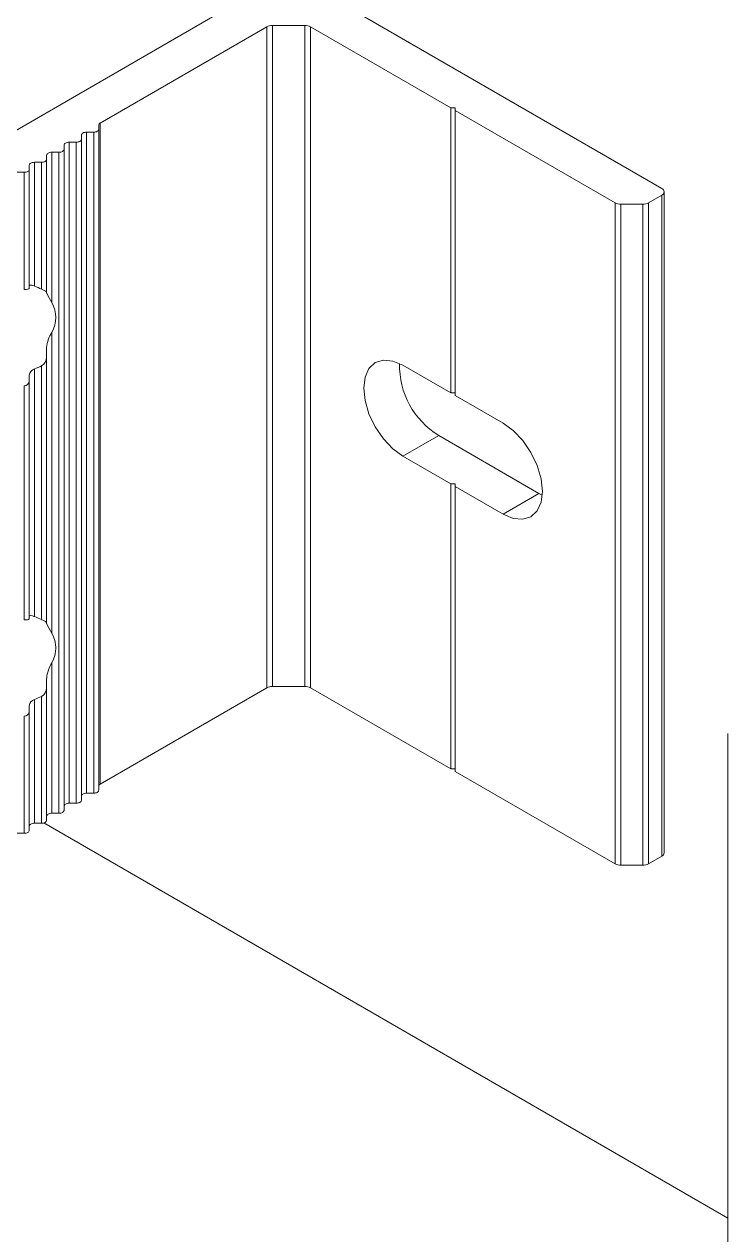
# Model space of a CAD drawing. Header units: millimetres. Extents: x 39 to 459, y 26 to 647.
# Drawn here: x 65.11 to 66.154, y 224.881 to 226.676 of the extents above; entities that cross this region are included whole.
import ezdxf

# ---------------------------------------------------------------- set-up
doc = ezdxf.new("R2010")
doc.units = ezdxf.units.MM
doc.layers.add('ANTET', color=7, linetype='Continuous')

# ---------------------------------------------------------------- blocks, each defined once
blk = doc.blocks.new('Griyaj Montajı')
at = {"color": 7, "linetype": 'Continuous', "lineweight": 15}
for p, q in [((11048.4607, 2118.4468), (11049.0109, 2118.1292)), ((11048.3795, 2118.404), (11047.6172, 2117.9639)), ((11048.4248, 2118.3689), (11048.1778, 2118.2263)), ((11048.4248, 2118.3689), (11048.4248, 2117.389)), ((11048.4333, 2118.3709), (11048.4812, 2118.3709)), ((11048.4333, 2118.3709), (11048.4333, 2117.3911)), ((11048.4812, 2118.3709), (11048.4812, 2117.3911)), ((11048.4897, 2118.3689), (11048.698, 2118.2486)), ((11048.4897, 2118.3689), (11048.4897, 2117.389)), ((11048.7044, 2118.2486), (11048.698, 2118.2486)), ((11048.698, 2118.2486), (11048.698, 2117.8261)), ((11048.7044, 2118.2486), (11048.7044, 2118.2449)), ((11048.7044, 2118.2449), (11048.9416, 2118.108)), ((11048.7044, 2118.2449), (11048.7044, 2117.8224)), ((11048.1756, 2118.217), (11048.1756, 2118.2232)), ((11048.1756, 2118.217), (11048.1756, 2117.2372)), ((11048.1778, 2118.2263), (11048.1778, 2117.2464)), ((11048.1316, 2118.1978), (11048.1423, 2118.1978)), ((11048.1316, 2118.1978), (11048.1316, 2117.218)), ((11048.1423, 2118.1978), (11048.1423, 2117.218)), ((11048.1498, 2118.2022), (11048.1498, 2118.2084)), ((11048.1498, 2118.2022), (11048.1498, 2117.2223)), ((11048.1573, 2118.2127), (11048.1681, 2118.2127)), ((11048.1573, 2118.2127), (11048.1573, 2117.2328)), ((11048.1681, 2118.2127), (11048.1681, 2117.2328)), ((11048.0983, 2118.1724), (11048.0983, 2118.1786)), ((11048.1058, 2118.183), (11048.1166, 2118.183)), ((11048.1058, 2118.183), (11048.1058, 2117.9601)), ((11048.1166, 2118.183), (11048.1166, 2117.2031)), ((11048.1241, 2118.1873), (11048.1241, 2118.1935)), ((11048.1241, 2118.1873), (11048.1241, 2117.2074)), ((11048.0726, 2118.1575), (11048.0726, 2118.1638)), ((11048.0801, 2118.1681), (11048.0908, 2118.1681)), ((11048.0801, 2118.1681), (11048.0801, 2117.9845)), ((11048.0908, 2118.1681), (11048.0908, 2117.98)), ((11048.0983, 2118.1724), (11048.0983, 2117.9759)), ((11048.0543, 2118.1532), (11048.0651, 2118.1532)), ((11048.0651, 2118.1532), (11048.0651, 2117.9798)), ((11048.0726, 2118.1575), (11048.0726, 2117.9815)), ((11048.9416, 2118.108), (11048.9416, 2117.1281)), ((11048.9911, 2118.108), (11049.0109, 2118.1194)), ((11048.9911, 2118.108), (11048.9911, 2117.1281)), ((11049.0109, 2118.1194), (11049.0109, 2117.1396)), ((11049.0144, 2117.1445), (11049.0144, 2118.1243)), ((11048.9501, 2118.106), (11048.9826, 2118.106)), ((11048.9501, 2118.106), (11048.9501, 2117.1261)), ((11048.9826, 2118.106), (11048.9826, 2117.1261)), ((11048.0983, 2117.9759), (11048.0983, 2117.974)), ((11048.1058, 2117.9159), (11048.1058, 2117.4702)), ((11048.0983, 2117.8933), (11048.0983, 2117.879)), ((11048.0983, 2117.879), (11048.0983, 2117.486)), ((11048.0801, 2117.8617), (11048.0801, 2117.4946)), ((11048.0908, 2117.8663), (11048.0908, 2117.4901)), ((11048.6269, 2117.8671), (11048.698, 2117.8261)), ((11048.0726, 2117.8437), (11048.0726, 2117.4916)), ((11048.0651, 2117.8367), (11048.0651, 2117.4899)), ((11048.698, 2117.8261), (11048.7044, 2117.8261)), ((11048.7044, 2117.8224), (11048.7754, 2117.7814)), ((11048.68, 2117.763), (11048.6269, 2117.7324)), ((11048.8285, 2117.6772), (11048.68, 2117.763)), ((11048.6269, 2117.7324), (11048.698, 2117.6913)), ((11048.698, 2117.6913), (11048.698, 2117.2688)), ((11048.698, 2117.6913), (11048.7044, 2117.6913)), ((11048.7044, 2117.6877), (11048.7044, 2117.6913)), ((11048.7044, 2117.6877), (11048.7044, 2117.2651)), ((11048.7044, 2117.6877), (11048.7754, 2117.6466)), ((11048.8285, 2117.6772), (11048.7754, 2117.6466)), ((11048.8335, 2117.6746), (11048.8285, 2117.6772)), ((11048.0983, 2117.4841), (11048.0983, 2117.486)), ((11048.1058, 2117.426), (11048.1058, 2117.2031)), ((11048.0983, 2117.389), (11048.0983, 2117.4034)), ((11048.0983, 2117.389), (11048.0983, 2117.1926)), ((11048.4248, 2117.389), (11048.1778, 2117.2464)), ((11048.4333, 2117.3911), (11048.4812, 2117.3911)), ((11048.4897, 2117.389), (11048.698, 2117.2688)), ((11048.0801, 2117.3718), (11048.0801, 2117.1882)), ((11048.0908, 2117.3763), (11048.0908, 2117.1882)), ((11048.0726, 2117.3537), (11048.0726, 2117.1777)), ((11048.0651, 2117.3468), (11048.0651, 2117.1734)), ((11049.1088, 2117.3214), (11049.1088, 2095.0298)), ((11048.7044, 2117.2688), (11048.698, 2117.2688)), ((11048.7044, 2117.2651), (11048.9416, 2117.1281)), ((11048.1573, 2117.2328), (11048.1681, 2117.2328)), ((11048.1316, 2117.218), (11048.1423, 2117.218)), ((11048.1058, 2117.2031), (11048.1166, 2117.2031)), ((11048.0801, 2117.1882), (11048.0908, 2117.1882)), ((11048.0941, 2117.1887), (11049.1088, 2116.6029)), ((11048.0543, 2117.1734), (11048.0651, 2117.1734)), ((11048.9911, 2117.1281), (11049.0109, 2117.1396)), ((11048.9501, 2117.1261), (11048.9826, 2117.1261))]:
    blk.add_line(p, q, dxfattribs=at)
at = {"color": 7, "linetype": 'Continuous', "lineweight": 15, "flags": 128}
for points in [[(11048.1681, 2118.2127), (11048.1696, 2118.2128), (11048.171, 2118.213), (11048.1723, 2118.2134), (11048.1734, 2118.214), (11048.1743, 2118.2146), (11048.175, 2118.2154), (11048.1754, 2118.2162), (11048.1756, 2118.217)], [(11048.1241, 2118.1935), (11048.1242, 2118.1943), (11048.1246, 2118.1952), (11048.1253, 2118.1959), (11048.1263, 2118.1966), (11048.1274, 2118.1971), (11048.1287, 2118.1975), (11048.1301, 2118.1977), (11048.1316, 2118.1978)], [(11048.1423, 2118.1978), (11048.1438, 2118.1979), (11048.1452, 2118.1982), (11048.1465, 2118.1986), (11048.1476, 2118.1991), (11048.1486, 2118.1998), (11048.1493, 2118.2005), (11048.1497, 2118.2013), (11048.1498, 2118.2022)], [(11048.1498, 2118.2084), (11048.15, 2118.2092), (11048.1504, 2118.21), (11048.1511, 2118.2108), (11048.152, 2118.2114), (11048.1532, 2118.212), (11048.1545, 2118.2124), (11048.1559, 2118.2126), (11048.1573, 2118.2127)], [(11048.0983, 2118.1786), (11048.0985, 2118.1795), (11048.0989, 2118.1803), (11048.0996, 2118.181), (11048.1005, 2118.1817), (11048.1016, 2118.1822), (11048.1029, 2118.1826), (11048.1044, 2118.1829), (11048.1058, 2118.183)], [(11048.1166, 2118.183), (11048.118, 2118.183), (11048.1194, 2118.1833), (11048.1207, 2118.1837), (11048.1219, 2118.1842), (11048.1228, 2118.1849), (11048.1235, 2118.1856), (11048.1239, 2118.1864), (11048.1241, 2118.1873)], [(11048.0726, 2118.1638), (11048.0727, 2118.1646), (11048.0731, 2118.1654), (11048.0738, 2118.1662), (11048.0748, 2118.1668), (11048.0759, 2118.1674), (11048.0772, 2118.1678), (11048.0786, 2118.168), (11048.0801, 2118.1681)], [(11048.0908, 2118.1681), (11048.0923, 2118.1682), (11048.0937, 2118.1684), (11048.095, 2118.1688), (11048.0961, 2118.1694), (11048.0971, 2118.17), (11048.0977, 2118.1708), (11048.0982, 2118.1716), (11048.0983, 2118.1724)], [(11048.0651, 2118.1532), (11048.0665, 2118.1533), (11048.0679, 2118.1535), (11048.0692, 2118.1539), (11048.0704, 2118.1545), (11048.0713, 2118.1551), (11048.072, 2118.1559), (11048.0724, 2118.1567), (11048.0726, 2118.1575)], [(11048.0651, 2117.9798), (11048.0657, 2117.9797), (11048.0681, 2117.9796), (11048.0702, 2117.9799), (11048.0717, 2117.9804), (11048.0725, 2117.9812), (11048.0726, 2117.9815)], [(11048.0726, 2117.9851), (11048.0726, 2117.9852), (11048.073, 2117.9857), (11048.0743, 2117.9859), (11048.0763, 2117.9857), (11048.0791, 2117.9849), (11048.0801, 2117.9845)], [(11048.6269, 2117.8671), (11048.6118, 2117.8735), (11048.5978, 2117.8749), (11048.5857, 2117.8712), (11048.5764, 2117.8626), (11048.5706, 2117.8497), (11048.5686, 2117.8334), (11048.5706, 2117.8148), (11048.5764, 2117.7952), (11048.5857, 2117.7759), (11048.5978, 2117.7582), (11048.6118, 2117.7434), (11048.6269, 2117.7324)], [(11048.0726, 2117.8525), (11048.0726, 2117.8495), (11048.0726, 2117.8466), (11048.0726, 2117.8437)], [(11048.7754, 2117.6466), (11048.7905, 2117.6402), (11048.8046, 2117.6388), (11048.8167, 2117.6426), (11048.8259, 2117.6512), (11048.8318, 2117.664), (11048.8338, 2117.6803), (11048.8318, 2117.6989), (11048.8259, 2117.7185), (11048.8167, 2117.7378), (11048.8046, 2117.7555), (11048.7905, 2117.7704), (11048.7754, 2117.7814)], [(11048.0726, 2117.4916), (11048.0725, 2117.4912), (11048.0716, 2117.4904), (11048.07, 2117.4899), (11048.0677, 2117.4897), (11048.0651, 2117.4899), (11048.0651, 2117.4899)], [(11048.0801, 2117.4946), (11048.0795, 2117.4948), (11048.0771, 2117.4956), (11048.0748, 2117.496), (11048.0731, 2117.4959), (11048.0726, 2117.4952), (11048.0726, 2117.4952)], [(11048.0726, 2117.3537), (11048.0726, 2117.3566), (11048.0726, 2117.3596), (11048.0726, 2117.3626)], [(11048.1498, 2117.2285), (11048.15, 2117.2294), (11048.1504, 2117.2302), (11048.1511, 2117.2309), (11048.152, 2117.2316), (11048.1532, 2117.2321), (11048.1545, 2117.2325), (11048.1559, 2117.2328), (11048.1573, 2117.2328)], [(11048.1681, 2117.2328), (11048.1696, 2117.2329), (11048.171, 2117.2332), (11048.1723, 2117.2336), (11048.1734, 2117.2341), (11048.1743, 2117.2348), (11048.175, 2117.2355), (11048.1754, 2117.2363), (11048.1756, 2117.2372)], [(11048.1241, 2117.2136), (11048.1242, 2117.2145), (11048.1246, 2117.2153), (11048.1253, 2117.2161), (11048.1263, 2117.2167), (11048.1274, 2117.2172), (11048.1287, 2117.2176), (11048.1301, 2117.2179), (11048.1316, 2117.218)], [(11048.1423, 2117.218), (11048.1438, 2117.2181), (11048.1452, 2117.2183), (11048.1465, 2117.2187), (11048.1476, 2117.2192), (11048.1486, 2117.2199), (11048.1493, 2117.2207), (11048.1497, 2117.2215), (11048.1498, 2117.2223)], [(11048.0908, 2117.1882), (11048.0923, 2117.1883), (11048.0937, 2117.1886), (11048.095, 2117.189), (11048.0961, 2117.1895), (11048.0971, 2117.1902), (11048.0977, 2117.1909), (11048.0982, 2117.1917), (11048.0983, 2117.1926)], [(11048.0983, 2117.1988), (11048.0985, 2117.1996), (11048.0989, 2117.2004), (11048.0996, 2117.2012), (11048.1005, 2117.2018), (11048.1016, 2117.2024), (11048.1029, 2117.2028), (11048.1044, 2117.203), (11048.1058, 2117.2031)], [(11048.1166, 2117.2031), (11048.118, 2117.2032), (11048.1194, 2117.2034), (11048.1207, 2117.2038), (11048.1219, 2117.2044), (11048.1228, 2117.205), (11048.1235, 2117.2058), (11048.1239, 2117.2066), (11048.1241, 2117.2074)], [(11048.0651, 2117.1734), (11048.0665, 2117.1735), (11048.0679, 2117.1737), (11048.0692, 2117.1741), (11048.0704, 2117.1746), (11048.0713, 2117.1753), (11048.072, 2117.176), (11048.0724, 2117.1769), (11048.0726, 2117.1777)], [(11048.0726, 2117.1839), (11048.0727, 2117.1848), (11048.0731, 2117.1856), (11048.0738, 2117.1863), (11048.0748, 2117.187), (11048.0759, 2117.1875), (11048.0772, 2117.1879), (11048.0786, 2117.1882), (11048.0801, 2117.1882)]]:
    blk.add_lwpolyline(points, dxfattribs=at)
at = {"color": 7, "linetype": 'Continuous', "lineweight": 15}
for centre, radius, start, end in [((11048.4329, 2118.3536), 0.0173, 88.8692, 118.0328), ((11048.4815, 2118.3536), 0.0173, 61.9606, 91.1506), ((11048.1793, 2118.2229), 0.00377, 114.349, 174.3245), ((11049.009, 2118.1243), 0.00524, 290.7934, 69.2066), ((11048.9497, 2118.1233), 0.0173, 241.9606, 271.1506), ((11048.9829, 2118.1233), 0.0173, 268.8494, 298.0394), ((11048.081, 2117.9528), 0.0289, 53.2194, 70.1809), ((11048.2247, 2118.0331), 0.1395, 205.0723, 211.5681), ((11048.1494, 2117.8889), 0.0513, 148.2143, 175.0324), ((11048.0839, 2117.8789), 0.0144, 298.5988, 0.2638), ((11048.0834, 2117.8513), 0.0109, 107.8575, 173.851), ((11048.7437, 2117.8669), 0.1219, 178.6392, 238.4698), ((11048.0646, 2117.8447), 0.00804, 273.3172, 352.2191), ((11048.0797, 2117.4603), 0.0317, 53.9892, 69.4108), ((11048.2222, 2117.5418), 0.1366, 205.0037, 211.6367), ((11048.1515, 2117.3983), 0.0534, 148.7623, 174.4844), ((11048.0839, 2117.389), 0.0144, 298.7115, 0.1511), ((11048.4329, 2117.3737), 0.0173, 88.8692, 118.0328), ((11048.4815, 2117.3738), 0.0173, 61.9606, 91.1506), ((11048.0834, 2117.3614), 0.0109, 107.8554, 173.8529), ((11048.0646, 2117.3548), 0.00798, 272.9765, 352.5598), ((11048.1793, 2117.243), 0.00377, 114.349, 174.3245), ((11049.0084, 2117.1451), 0.00603, 294.3729, 354.3223), ((11048.9497, 2117.1434), 0.0173, 241.9606, 271.1506), ((11048.9829, 2117.1434), 0.0173, 268.8494, 298.0394)]:
    blk.add_arc(centre, radius, start, end, dxfattribs=at)
for centre, start_param, end_param in [((11048.0102, 2117.9231), 0.884668, 0.989594), ((11047.9844, 2117.938), 5.977919, 6.588452), ((11048.0102, 2117.9231), 5.293591, 5.398518), ((11048.0102, 2117.4332), 0.884668, 0.989594), ((11047.9844, 2117.4481), 5.977919, 6.588452), ((11048.0102, 2117.4332), 5.293591, 5.398518)]:
    blk.add_ellipse(centre, major_axis=(0.1273, 0), ratio=0.577382, start_param=start_param, end_param=end_param, dxfattribs=at)

msp = doc.modelspace()

# ---------------------------------------------------------------- block references
at = {"layer": 'ANTET', "color": 0}
msp.add_blockref('Griyaj Montajı', (-10982.9547, -1891.697), dxfattribs=at)

doc.saveas('drawing.dxf')
